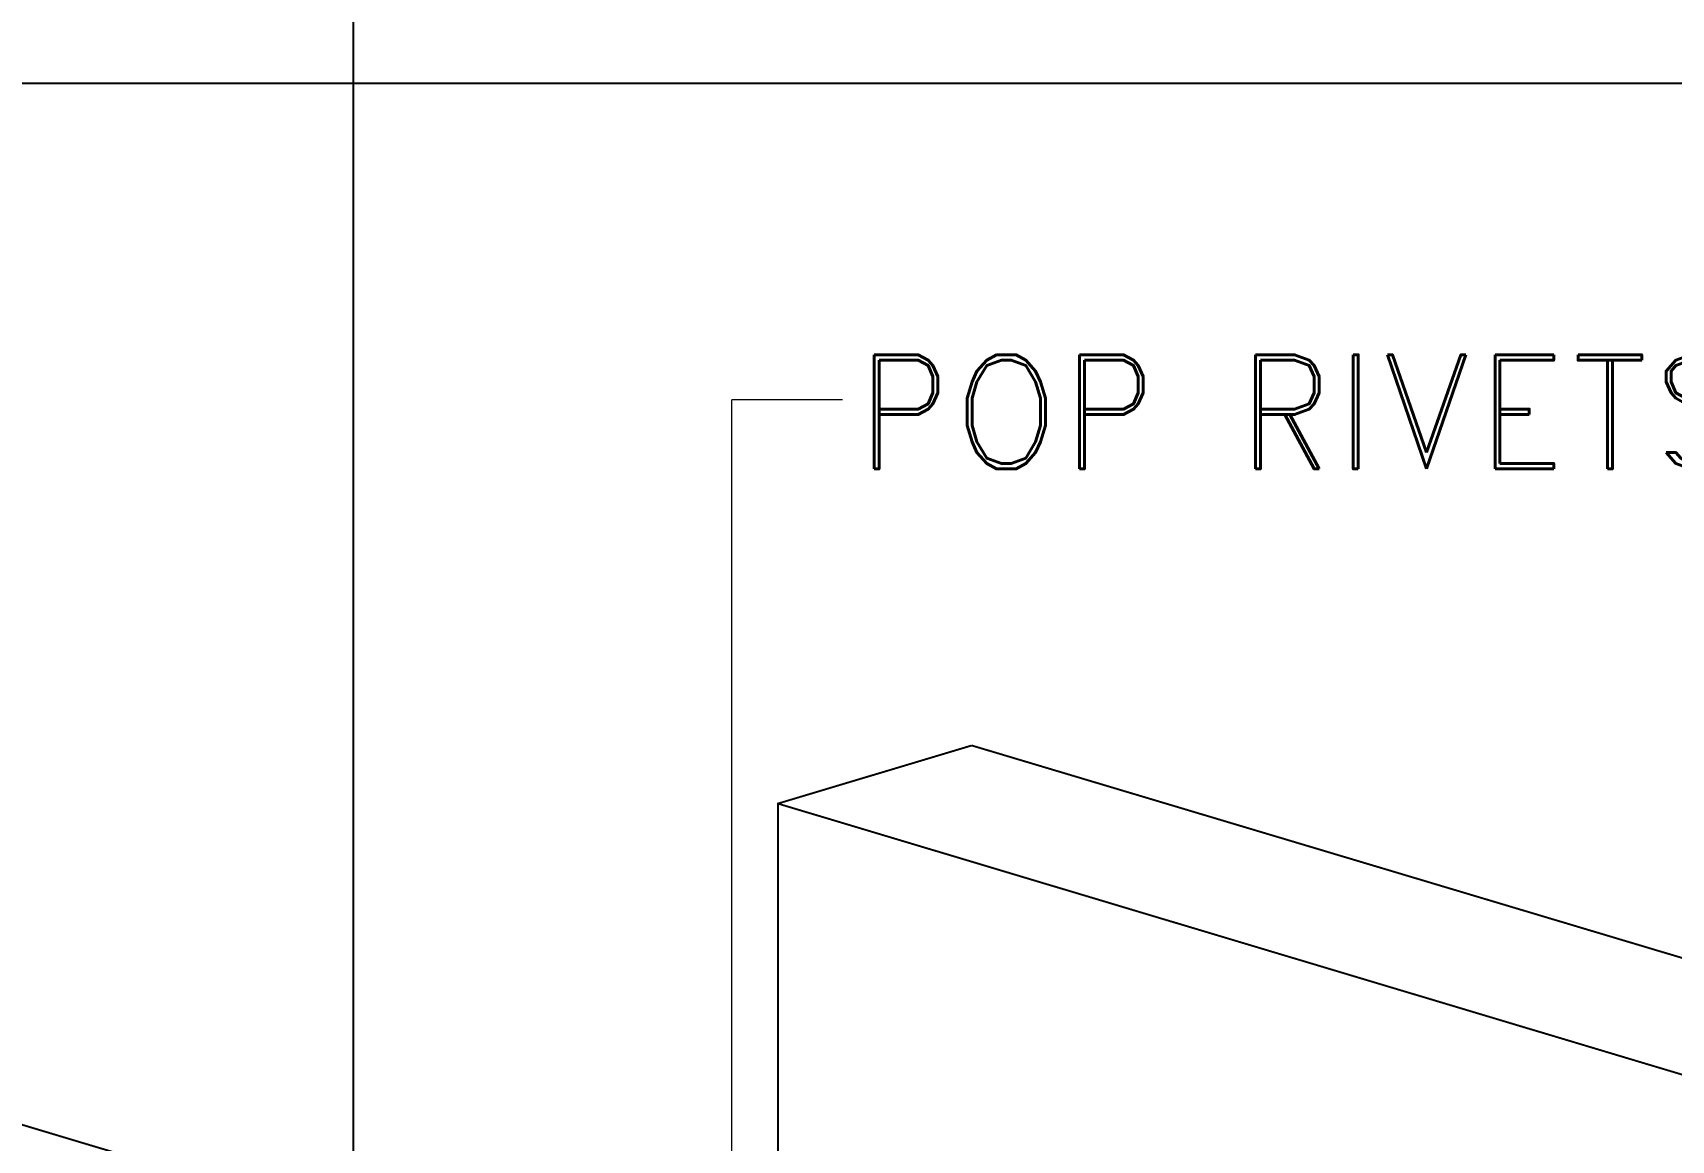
# Model space of a CAD drawing. Header units: millimetres. Extents: x 0 to 2669304, y -3314102 to 0.
# Drawn here: x 2491205 to 2496209, y -3176688 to -3173307 of the extents above; entities that cross this region are included whole.
import ezdxf

# ---------------------------------------------------------------- set-up
doc = ezdxf.new("R2010")
doc.units = ezdxf.units.MM
doc.header["$LTSCALE"] = 0.4
doc.header["$MEASUREMENT"] = 0
doc.layers.add('COL', color=4, linetype='Continuous')
doc.layers.add('TRIMS', color=144, linetype='Continuous')
doc.layers.add('Dimensions', color=5, linetype='Continuous', lineweight=0)
doc.layers.add('TEXT', color=7, linetype='Continuous', lineweight=13)
doc.styles.add('ROMAND', font='romand.shx')

msp = doc.modelspace()

# ---------------------------------------------------------------- linework, layer by layer
at = {"layer": 'COL'}
for p, q in [((2492182.8802, -3158979.5828), (2492182.8802, -3185592.6675)), ((2461913.4555, -3173460.8533), (2522931.5932, -3173460.8533))]:
    msp.add_line(p, q, dxfattribs=at)
at = {"layer": 'Dimensions'}
for p in [(2493677.8191, -3174427.9296), (2493340.1897, -3179608.5453)]:
    msp.add_line(p, (2493340.1897, -3174427.9296), dxfattribs=at)
at = {"layer": 'TRIMS', "linetype": 'Continuous', "const_width": 5.8527}
msp.add_lwpolyline([(2494072.6889, -3175482.7372), (2493480.5547, -3175660.1003), (2493480.5533, -3177187.3894), (2494155.0476, -3177737.2574), (2494155.0476, -3178595.9879), (2494312.5085, -3178774.2543), (2493992.792, -3178744.3827), (2494155.0476, -3178927.3111), (2494155.0476, -3180042.3445), (2500233.2074, -3181862.9478)], dxfattribs=at)
at = {"layer": 'TRIMS', "const_width": 5.8527}
for points in [[(2494072.6889, -3175482.7372), (2497981.1736, -3176650.8835)], [(2500501.0393, -3177762.9601), (2493480.5547, -3175660.1004)], [(2488658.2441, -3175887.8008), (2491452.1049, -3176724.3889), (2491452.1049, -3178445.0967), (2490777.6114, -3178834.5157), (2490777.6114, -3179527.1634), (2491013.706, -3179563.1059), (2490537.9198, -3179972.0358), (2490777.6114, -3179968.7057), (2490777.6114, -3180755.4416), (2490933.9181, -3180953.8565), (2490777.6121, -3181139.603)]]:
    msp.add_lwpolyline(points, dxfattribs=at)

# ---------------------------------------------------------------- texts
at = {"layer": 'TEXT', "linetype": 'Continuous', "style": 'ROMAND'}
msp.add_text('POP RIVETS', height=348.37783, dxfattribs=at).set_placement((2493715.2572, -3174638.4607))

doc.saveas('drawing.dxf')
